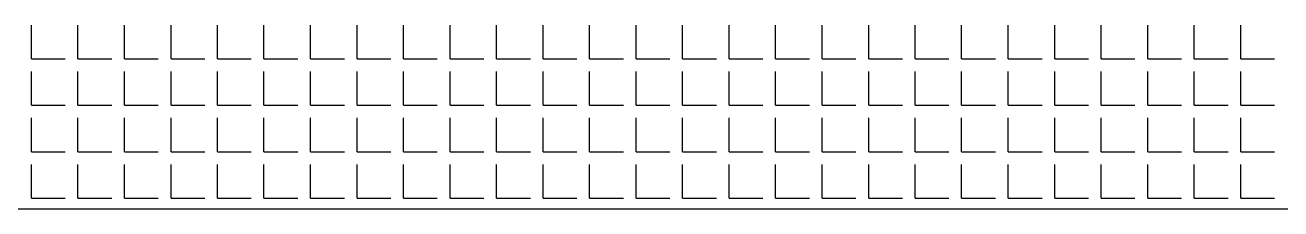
# Model space of a CAD drawing. Header units: millimetres. Extents: x -2063041 to -1932644, y 197605868 to 197643080.
# Drawn here: x -2046964.9 to -2046824.2, y 197626939.8 to 197626960.4 of the extents above; entities that cross this region are included whole.
import ezdxf

# ---------------------------------------------------------------- set-up
doc = ezdxf.new("R2010")
doc.units = ezdxf.units.MM
doc.layers.add('СКУД', color=7, linetype='Continuous')

msp = doc.modelspace()

# ---------------------------------------------------------------- linework, layer by layer
at = {"layer": 'СКУД', "color": 18, "true_color": 0x000000}
for p, q in [((-2046964.23, 197626956.61), (-2046964.23, 197626960.4)), ((-2046959.02, 197626956.61), (-2046959.02, 197626960.4)), ((-2046953.81, 197626956.61), (-2046953.81, 197626960.4)), ((-2046948.59, 197626956.61), (-2046948.59, 197626960.4)), ((-2046943.38, 197626956.61), (-2046943.38, 197626960.4)), ((-2046938.17, 197626956.61), (-2046938.17, 197626960.4)), ((-2046932.95, 197626956.61), (-2046932.95, 197626960.4)), ((-2046927.74, 197626956.61), (-2046927.74, 197626960.4)), ((-2046922.53, 197626956.61), (-2046922.53, 197626960.4)), ((-2046917.31, 197626956.61), (-2046917.31, 197626960.4)), ((-2046912.1, 197626956.61), (-2046912.1, 197626960.4)), ((-2046906.89, 197626956.61), (-2046906.89, 197626960.4)), ((-2046901.67, 197626956.61), (-2046901.67, 197626960.4)), ((-2046896.46, 197626956.61), (-2046896.46, 197626960.4)), ((-2046891.25, 197626956.61), (-2046891.25, 197626960.4)), ((-2046886.03, 197626956.61), (-2046886.03, 197626960.4)), ((-2046880.82, 197626956.61), (-2046880.82, 197626960.4)), ((-2046875.61, 197626956.61), (-2046875.61, 197626960.4)), ((-2046870.39, 197626956.61), (-2046870.39, 197626960.4)), ((-2046865.18, 197626956.61), (-2046865.18, 197626960.4)), ((-2046859.97, 197626956.61), (-2046859.97, 197626960.4)), ((-2046854.75, 197626956.61), (-2046854.75, 197626960.4)), ((-2046849.54, 197626956.61), (-2046849.54, 197626960.4)), ((-2046844.33, 197626956.61), (-2046844.33, 197626960.4)), ((-2046839.11, 197626956.61), (-2046839.11, 197626960.4)), ((-2046833.9, 197626956.61), (-2046833.9, 197626960.4)), ((-2046828.69, 197626956.61), (-2046828.69, 197626960.4)), ((-2046964.23, 197626956.61), (-2046960.44, 197626956.61)), ((-2046959.02, 197626956.61), (-2046955.23, 197626956.61)), ((-2046953.81, 197626956.61), (-2046950.02, 197626956.61)), ((-2046948.59, 197626956.61), (-2046944.8, 197626956.61)), ((-2046943.38, 197626956.61), (-2046939.59, 197626956.61)), ((-2046938.17, 197626956.61), (-2046934.38, 197626956.61)), ((-2046932.95, 197626956.61), (-2046929.16, 197626956.61)), ((-2046927.74, 197626956.61), (-2046923.95, 197626956.61)), ((-2046922.53, 197626956.61), (-2046918.74, 197626956.61)), ((-2046917.31, 197626956.61), (-2046913.52, 197626956.61)), ((-2046912.1, 197626956.61), (-2046908.31, 197626956.61)), ((-2046906.89, 197626956.61), (-2046903.1, 197626956.61)), ((-2046901.67, 197626956.61), (-2046897.88, 197626956.61)), ((-2046896.46, 197626956.61), (-2046892.67, 197626956.61)), ((-2046891.25, 197626956.61), (-2046887.46, 197626956.61)), ((-2046886.03, 197626956.61), (-2046882.24, 197626956.61)), ((-2046880.82, 197626956.61), (-2046877.03, 197626956.61)), ((-2046875.61, 197626956.61), (-2046871.82, 197626956.61)), ((-2046870.39, 197626956.61), (-2046866.6, 197626956.61)), ((-2046865.18, 197626956.61), (-2046861.39, 197626956.61)), ((-2046859.97, 197626956.61), (-2046856.18, 197626956.61)), ((-2046854.75, 197626956.61), (-2046850.96, 197626956.61)), ((-2046849.54, 197626956.61), (-2046845.75, 197626956.61)), ((-2046844.33, 197626956.61), (-2046840.54, 197626956.61)), ((-2046839.11, 197626956.61), (-2046835.32, 197626956.61)), ((-2046833.9, 197626956.61), (-2046830.11, 197626956.61)), ((-2046828.69, 197626956.61), (-2046824.9, 197626956.61)), ((-2046964.23, 197626951.4), (-2046964.23, 197626955.19)), ((-2046959.02, 197626951.4), (-2046959.02, 197626955.19)), ((-2046953.81, 197626951.4), (-2046953.81, 197626955.19)), ((-2046948.59, 197626951.4), (-2046948.59, 197626955.19)), ((-2046943.38, 197626951.4), (-2046943.38, 197626955.19)), ((-2046938.17, 197626951.4), (-2046938.17, 197626955.19)), ((-2046932.95, 197626951.4), (-2046932.95, 197626955.19)), ((-2046927.74, 197626951.4), (-2046927.74, 197626955.19)), ((-2046922.53, 197626951.4), (-2046922.53, 197626955.19)), ((-2046917.31, 197626951.4), (-2046917.31, 197626955.19)), ((-2046912.1, 197626951.4), (-2046912.1, 197626955.19)), ((-2046906.89, 197626951.4), (-2046906.89, 197626955.19)), ((-2046901.67, 197626951.4), (-2046901.67, 197626955.19)), ((-2046896.46, 197626951.4), (-2046896.46, 197626955.19)), ((-2046891.25, 197626951.4), (-2046891.25, 197626955.19)), ((-2046886.03, 197626951.4), (-2046886.03, 197626955.19)), ((-2046880.82, 197626951.4), (-2046880.82, 197626955.19)), ((-2046875.61, 197626951.4), (-2046875.61, 197626955.19)), ((-2046870.39, 197626951.4), (-2046870.39, 197626955.19)), ((-2046865.18, 197626951.4), (-2046865.18, 197626955.19)), ((-2046859.97, 197626951.4), (-2046859.97, 197626955.19)), ((-2046854.75, 197626951.4), (-2046854.75, 197626955.19)), ((-2046849.54, 197626951.4), (-2046849.54, 197626955.19)), ((-2046844.33, 197626951.4), (-2046844.33, 197626955.19)), ((-2046839.11, 197626951.4), (-2046839.11, 197626955.19)), ((-2046833.9, 197626951.4), (-2046833.9, 197626955.19)), ((-2046828.69, 197626951.4), (-2046828.69, 197626955.19)), ((-2046964.23, 197626951.4), (-2046960.44, 197626951.4)), ((-2046959.02, 197626951.4), (-2046955.23, 197626951.4)), ((-2046953.81, 197626951.4), (-2046950.02, 197626951.4)), ((-2046948.59, 197626951.4), (-2046944.8, 197626951.4)), ((-2046943.38, 197626951.4), (-2046939.59, 197626951.4)), ((-2046938.17, 197626951.4), (-2046934.38, 197626951.4)), ((-2046932.95, 197626951.4), (-2046929.16, 197626951.4)), ((-2046927.74, 197626951.4), (-2046923.95, 197626951.4)), ((-2046922.53, 197626951.4), (-2046918.74, 197626951.4)), ((-2046917.31, 197626951.4), (-2046913.52, 197626951.4)), ((-2046912.1, 197626951.4), (-2046908.31, 197626951.4)), ((-2046906.89, 197626951.4), (-2046903.1, 197626951.4)), ((-2046901.67, 197626951.4), (-2046897.88, 197626951.4)), ((-2046896.46, 197626951.4), (-2046892.67, 197626951.4)), ((-2046891.25, 197626951.4), (-2046887.46, 197626951.4)), ((-2046886.03, 197626951.4), (-2046882.24, 197626951.4)), ((-2046880.82, 197626951.4), (-2046877.03, 197626951.4)), ((-2046875.61, 197626951.4), (-2046871.82, 197626951.4)), ((-2046870.39, 197626951.4), (-2046866.6, 197626951.4)), ((-2046865.18, 197626951.4), (-2046861.39, 197626951.4)), ((-2046859.97, 197626951.4), (-2046856.18, 197626951.4)), ((-2046854.75, 197626951.4), (-2046850.96, 197626951.4)), ((-2046849.54, 197626951.4), (-2046845.75, 197626951.4)), ((-2046844.33, 197626951.4), (-2046840.54, 197626951.4)), ((-2046839.11, 197626951.4), (-2046835.32, 197626951.4)), ((-2046833.9, 197626951.4), (-2046830.11, 197626951.4)), ((-2046828.69, 197626951.4), (-2046824.9, 197626951.4)), ((-2046964.23, 197626946.18), (-2046964.23, 197626949.98)), ((-2046959.02, 197626946.18), (-2046959.02, 197626949.98)), ((-2046953.81, 197626946.18), (-2046953.81, 197626949.98)), ((-2046948.59, 197626946.18), (-2046948.59, 197626949.98)), ((-2046943.38, 197626946.18), (-2046943.38, 197626949.98)), ((-2046938.17, 197626946.18), (-2046938.17, 197626949.98)), ((-2046932.95, 197626946.18), (-2046932.95, 197626949.98)), ((-2046927.74, 197626946.18), (-2046927.74, 197626949.98)), ((-2046922.53, 197626946.18), (-2046922.53, 197626949.98)), ((-2046917.31, 197626946.18), (-2046917.31, 197626949.98)), ((-2046912.1, 197626946.18), (-2046912.1, 197626949.98)), ((-2046906.89, 197626946.18), (-2046906.89, 197626949.98)), ((-2046901.67, 197626946.18), (-2046901.67, 197626949.98)), ((-2046896.46, 197626946.18), (-2046896.46, 197626949.98)), ((-2046891.25, 197626946.18), (-2046891.25, 197626949.98)), ((-2046886.03, 197626946.18), (-2046886.03, 197626949.98)), ((-2046880.82, 197626946.18), (-2046880.82, 197626949.98)), ((-2046875.61, 197626946.18), (-2046875.61, 197626949.98)), ((-2046870.39, 197626946.18), (-2046870.39, 197626949.98)), ((-2046865.18, 197626946.18), (-2046865.18, 197626949.98)), ((-2046859.97, 197626946.18), (-2046859.97, 197626949.98)), ((-2046854.75, 197626946.18), (-2046854.75, 197626949.98)), ((-2046849.54, 197626946.18), (-2046849.54, 197626949.98)), ((-2046844.33, 197626946.18), (-2046844.33, 197626949.98)), ((-2046839.11, 197626946.18), (-2046839.11, 197626949.98)), ((-2046833.9, 197626946.18), (-2046833.9, 197626949.98)), ((-2046828.69, 197626946.18), (-2046828.69, 197626949.98)), ((-2046964.23, 197626946.18), (-2046960.44, 197626946.18)), ((-2046959.02, 197626946.18), (-2046955.23, 197626946.18)), ((-2046953.81, 197626946.18), (-2046950.02, 197626946.18)), ((-2046948.59, 197626946.18), (-2046944.8, 197626946.18)), ((-2046943.38, 197626946.18), (-2046939.59, 197626946.18)), ((-2046938.17, 197626946.18), (-2046934.38, 197626946.18)), ((-2046932.95, 197626946.18), (-2046929.16, 197626946.18)), ((-2046927.74, 197626946.18), (-2046923.95, 197626946.18)), ((-2046922.53, 197626946.18), (-2046918.74, 197626946.18)), ((-2046917.31, 197626946.18), (-2046913.52, 197626946.18)), ((-2046912.1, 197626946.18), (-2046908.31, 197626946.18)), ((-2046906.89, 197626946.18), (-2046903.1, 197626946.18)), ((-2046901.67, 197626946.18), (-2046897.88, 197626946.18)), ((-2046896.46, 197626946.18), (-2046892.67, 197626946.18)), ((-2046891.25, 197626946.18), (-2046887.46, 197626946.18)), ((-2046886.03, 197626946.18), (-2046882.24, 197626946.18)), ((-2046880.82, 197626946.18), (-2046877.03, 197626946.18)), ((-2046875.61, 197626946.18), (-2046871.82, 197626946.18)), ((-2046870.39, 197626946.18), (-2046866.6, 197626946.18)), ((-2046865.18, 197626946.18), (-2046861.39, 197626946.18)), ((-2046859.97, 197626946.18), (-2046856.18, 197626946.18)), ((-2046854.75, 197626946.18), (-2046850.96, 197626946.18)), ((-2046849.54, 197626946.18), (-2046845.75, 197626946.18)), ((-2046844.33, 197626946.18), (-2046840.54, 197626946.18)), ((-2046839.11, 197626946.18), (-2046835.32, 197626946.18)), ((-2046833.9, 197626946.18), (-2046830.11, 197626946.18)), ((-2046828.69, 197626946.18), (-2046824.9, 197626946.18)), ((-2046964.23, 197626940.97), (-2046964.23, 197626944.76)), ((-2046959.02, 197626940.97), (-2046959.02, 197626944.76)), ((-2046953.81, 197626940.97), (-2046953.81, 197626944.76)), ((-2046948.59, 197626940.97), (-2046948.59, 197626944.76)), ((-2046943.38, 197626940.97), (-2046943.38, 197626944.76)), ((-2046938.17, 197626940.97), (-2046938.17, 197626944.76)), ((-2046932.95, 197626940.97), (-2046932.95, 197626944.76)), ((-2046927.74, 197626940.97), (-2046927.74, 197626944.76)), ((-2046922.53, 197626940.97), (-2046922.53, 197626944.76)), ((-2046917.31, 197626940.97), (-2046917.31, 197626944.76)), ((-2046912.1, 197626940.97), (-2046912.1, 197626944.76)), ((-2046906.89, 197626940.97), (-2046906.89, 197626944.76)), ((-2046901.67, 197626940.97), (-2046901.67, 197626944.76)), ((-2046896.46, 197626940.97), (-2046896.46, 197626944.76)), ((-2046891.25, 197626940.97), (-2046891.25, 197626944.76)), ((-2046886.03, 197626940.97), (-2046886.03, 197626944.76)), ((-2046880.82, 197626940.97), (-2046880.82, 197626944.76)), ((-2046875.61, 197626940.97), (-2046875.61, 197626944.76)), ((-2046870.39, 197626940.97), (-2046870.39, 197626944.76)), ((-2046865.18, 197626940.97), (-2046865.18, 197626944.76)), ((-2046859.97, 197626940.97), (-2046859.97, 197626944.76)), ((-2046854.75, 197626940.97), (-2046854.75, 197626944.76)), ((-2046849.54, 197626940.97), (-2046849.54, 197626944.76)), ((-2046844.33, 197626940.97), (-2046844.33, 197626944.76)), ((-2046839.11, 197626940.97), (-2046839.11, 197626944.76)), ((-2046833.9, 197626940.97), (-2046833.9, 197626944.76)), ((-2046828.69, 197626940.97), (-2046828.69, 197626944.76)), ((-2046964.23, 197626940.97), (-2046960.44, 197626940.97)), ((-2046959.02, 197626940.97), (-2046955.23, 197626940.97)), ((-2046953.81, 197626940.97), (-2046950.02, 197626940.97)), ((-2046948.59, 197626940.97), (-2046944.8, 197626940.97)), ((-2046943.38, 197626940.97), (-2046939.59, 197626940.97)), ((-2046938.17, 197626940.97), (-2046934.38, 197626940.97)), ((-2046932.95, 197626940.97), (-2046929.16, 197626940.97)), ((-2046927.74, 197626940.97), (-2046923.95, 197626940.97)), ((-2046922.53, 197626940.97), (-2046918.74, 197626940.97)), ((-2046917.31, 197626940.97), (-2046913.52, 197626940.97)), ((-2046912.1, 197626940.97), (-2046908.31, 197626940.97)), ((-2046906.89, 197626940.97), (-2046903.1, 197626940.97)), ((-2046901.67, 197626940.97), (-2046897.88, 197626940.97)), ((-2046896.46, 197626940.97), (-2046892.67, 197626940.97)), ((-2046891.25, 197626940.97), (-2046887.46, 197626940.97)), ((-2046886.03, 197626940.97), (-2046882.24, 197626940.97)), ((-2046880.82, 197626940.97), (-2046877.03, 197626940.97)), ((-2046875.61, 197626940.97), (-2046871.82, 197626940.97)), ((-2046870.39, 197626940.97), (-2046866.6, 197626940.97)), ((-2046865.18, 197626940.97), (-2046861.39, 197626940.97)), ((-2046859.97, 197626940.97), (-2046856.18, 197626940.97)), ((-2046854.75, 197626940.97), (-2046850.96, 197626940.97)), ((-2046849.54, 197626940.97), (-2046845.75, 197626940.97)), ((-2046844.33, 197626940.97), (-2046840.54, 197626940.97)), ((-2046839.11, 197626940.97), (-2046835.32, 197626940.97)), ((-2046833.9, 197626940.97), (-2046830.11, 197626940.97)), ((-2046828.69, 197626940.97), (-2046824.9, 197626940.97))]:
    msp.add_line(p, q, dxfattribs=at)
msp.add_lwpolyline([(-2048041.77, 197626939.77), (-2046455.74, 197626939.77)], dxfattribs=at)

doc.saveas('drawing.dxf')
